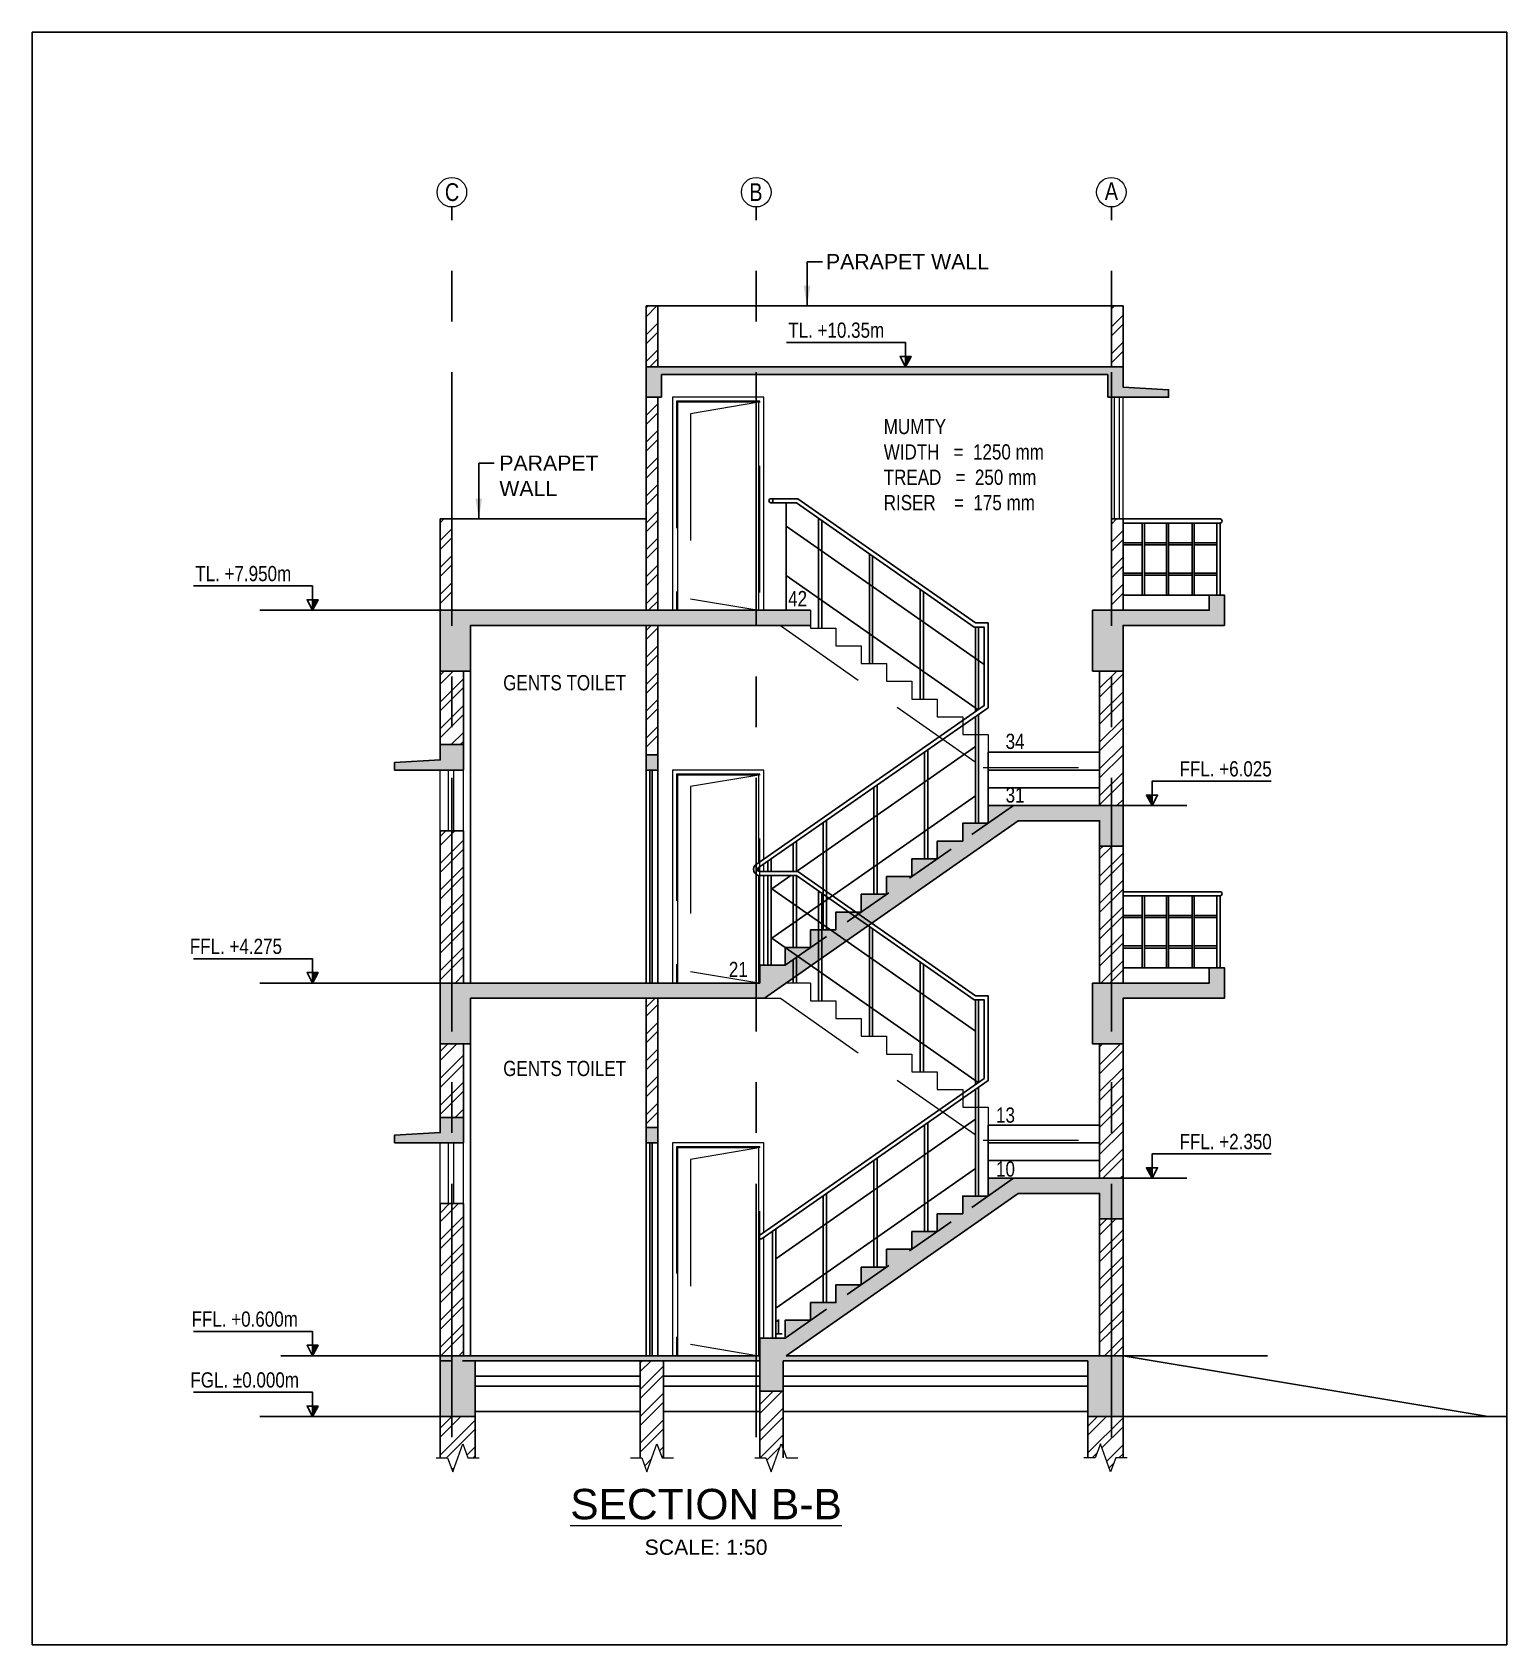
# Model space of a CAD drawing. Header units: millimetres. Extents: x 2923 to 3086, y 1840 to 1916.
# Drawn here: x 3071.89 to 3086.42, y 1876.15 to 1892.04 of the extents above; entities that cross this region are included whole.
import ezdxf

# ---------------------------------------------------------------- set-up
doc = ezdxf.new("R2010")
doc.units = ezdxf.units.MM
for name, pattern in [('CENTERX2', [4, 2.5, -0.5, 0.5, -0.5]), ('HIDDEN2', [0.1875, 0.125, -0.0625]), ('HIDDENX2', [0.75, 0.5, -0.25])]:
    doc.linetypes.add(name, pattern=pattern)
for name, color, linetype in [('DIM_100', 7, 'Continuous'), ('DIM_50', 7, 'Continuous'), ('GRID', 8, 'CENTERX2'), ('HATCH', 8, 'Continuous'), ('PDF_Geometry', 7, 'Continuous'), ('RAILING', 8, 'Continuous'), ('STAIR', 6, 'Continuous'), ('WALL', 1, 'Continuous')]:
    doc.layers.add(name, color=color, linetype=linetype)
for name, color, linetype, lineweight in [('DOOR', 8, 'Continuous', 13), ('Text', 7, 'Continuous', 13), ('WINDOW', 8, 'Continuous', 13)]:
    doc.layers.add(name, color=color, linetype=linetype, lineweight=lineweight)
doc.styles.add('LII-GTEXT', font='arial.ttf', dxfattribs={"width": 0.8})
doc.styles.get("Standard").update_dxf_attribs({"font": 'arial.ttf'})
doc.dimstyles.new('DIM_100', dxfattribs={"dimtxt": 0.25, "dimasz": 0.2, "dimexe": 0.125, "dimexo": 0.125, "dimgap": 0.125, "dimtad": 1, "dimdec": 0, "dimlfac": 1000, "dimzin": 0, "dimdsep": 46, "dimtxsty": 'LII-GTEXT', "dimcen": 1, "dimclrd": 256, "dimclre": 256, "dimclrt": 256, "dimadec": 0, "dimazin": 0, "dimtfac": 1, "dimtdec": 0, "dimtofl": 0, "dimtmove": 0, "dimatfit": 3, "dimfxl": 1, "dimtfill": 1, "dimtolj": 1, "dimtzin": 0, "dimlwd": -1, "dimlwe": -1, "dimarcsym": 0})
pattern_1 = [(45, (2997.81983, 2044.94288), (-0.13258252, 0.13258252), []), (45, (2997.90822, 2044.94288), (-0.13258252, 0.13258252), [])]

# ---------------------------------------------------------------- blocks, each defined once
blk = doc.blocks.new('A$C02ba1a73')
at = {"layer": 'DIM_100'}
h = blk.add_hatch(color=256, dxfattribs=at)
h.dxf.hatch_style = 1
h.paths.add_polyline_path([(0.111, 0.206), (0.037, 0.206), (0, 0.198), (0, 0)])
h.paths.add_polyline_path([(0.037, 0.206), (0, 0.206), (0, 0.198)], flags=17)
for points in [[(0, 0), (0, 0.48), (-2.344, 0.48)], [(0, 0), (-0.107, 0.206), (0.111, 0.206), (0, 0)]]:
    blk.add_lwpolyline(points, dxfattribs=at)

msp = doc.modelspace()

# ---------------------------------------------------------------- hatches: boundary and pattern name
at = {"layer": 'HATCH'}
h = msp.add_hatch(dxfattribs=at)
h.set_pattern_fill('ANSI32', color=256, scale=0.5)
h.set_pattern_definition(pattern_1)
h.paths.add_polyline_path([(3078.0513, 1889.346), (3077.9363, 1889.346), (3077.9363, 1888.746), (3078.0513, 1888.746)])
h.paths.add_polyline_path([(3082.6363, 1889.346), (3082.5213, 1889.346), (3082.5213, 1888.746), (3082.6363, 1888.746)])
h = msp.add_hatch(color=256, dxfattribs=at)
h.dxf.hatch_style = 1
h.paths.add_polyline_path([(3077.9363, 1888.746), (3077.9363, 1888.446), (3078.0863, 1888.446), (3078.0863, 1888.671), (3082.4863, 1888.671), (3082.4863, 1888.446), (3083.0862, 1888.446), (3083.0862, 1888.521), (3082.6363, 1888.546), (3082.6363, 1888.746)])
h.paths.add_polyline_path([(3075.9063, 1886.346), (3075.9063, 1885.746), (3076.2063, 1885.746), (3076.2063, 1886.196), (3079.5563, 1886.196), (3079.5563, 1886.346)])
h.paths.add_polyline_path([(3082.3363, 1885.746), (3082.6363, 1885.746), (3082.6363, 1886.196), (3083.6363, 1886.196), (3083.6363, 1886.496), (3083.4863, 1886.496), (3083.4863, 1886.346), (3082.3363, 1886.346)])
h.paths.add_polyline_path([(3082.4063, 1884.271), (3082.4063, 1884.021), (3082.6363, 1884.021), (3082.6363, 1884.421), (3081.5563, 1884.421), (3080.0295, 1883.3523), (3080.1603, 1883.2607), (3081.6036, 1884.271)])
h.paths.add_polyline_path([(3081.3063, 1884.421), (3081.3063, 1884.246), (3081.5563, 1884.421)], flags=17)
h.paths.add_polyline_path([(3081.0563, 1884.246), (3081.0563, 1884.071), (3081.3063, 1884.246)], flags=17)
h.paths.add_polyline_path([(3080.8063, 1884.071), (3080.8063, 1883.896), (3081.0563, 1884.071)], flags=17)
h.paths.add_polyline_path([(3080.5563, 1883.896), (3080.5563, 1883.721), (3080.8063, 1883.896)], flags=17)
h.paths.add_polyline_path([(3080.3063, 1883.721), (3080.3063, 1883.546), (3080.5563, 1883.721)], flags=17)
h.paths.add_polyline_path([(3080.3063, 1883.546), (3080.0563, 1883.546), (3080.0563, 1883.371)], flags=17)
h.paths.add_polyline_path([(3080.1254, 1883.2363), (3080.1603, 1883.2607), (3080.0295, 1883.3523), (3079.9946, 1883.3279)])
h.paths.add_polyline_path([(3080.0027, 1883.371), (3080.0295, 1883.3523), (3080.0563, 1883.371)])
h.paths.add_polyline_path([(3080.0295, 1883.3523), (3080.0027, 1883.371), (3079.933, 1883.371), (3079.9946, 1883.3279)])
h.paths.add_polyline_path([(3079.8063, 1883.371), (3079.8063, 1883.196), (3079.9946, 1883.3279), (3079.933, 1883.371)])
h.paths.add_polyline_path([(3080.1254, 1883.2363), (3079.9946, 1883.3279), (3079.779, 1883.177), (3079.9098, 1883.0854)])
h.paths.add_polyline_path([(3079.7518, 1883.196), (3079.779, 1883.177), (3079.8063, 1883.196)])
h.paths.add_polyline_path([(3079.779, 1883.177), (3079.7518, 1883.196), (3079.6687, 1883.196), (3079.6687, 1883.0997)])
h.paths.add_polyline_path([(3079.6687, 1883.196), (3079.6367, 1883.196), (3079.6367, 1883.0773), (3079.6687, 1883.0997)])
h.paths.add_polyline_path([(3079.6367, 1883.196), (3079.5563, 1883.196), (3079.5563, 1883.021), (3079.6367, 1883.0773)])
h.paths.add_polyline_path([(3079.4308, 1882.9332), (3079.5616, 1882.8416), (3079.6367, 1882.8942), (3079.6367, 1883.0773)])
h.paths.add_polyline_path([(3079.6687, 1883.0997), (3079.6687, 1882.9166), (3079.9098, 1883.0854), (3079.779, 1883.177)])
h.paths.add_polyline_path([(3079.6367, 1882.8942), (3079.6687, 1882.9166), (3079.6687, 1883.0997), (3079.6367, 1883.0773)])
h.paths.add_polyline_path([(3079.3063, 1883.021), (3079.3063, 1883.0203), (3079.4308, 1882.9332), (3079.5563, 1883.021)])
h.paths.add_polyline_path([(3079.3063, 1883.0203), (3079.3063, 1882.846), (3079.4308, 1882.9332)])
h.paths.add_polyline_path([(3079.4187, 1882.9247), (3079.3867, 1882.9023), (3079.3867, 1882.7192), (3079.4187, 1882.7416)])
h.paths.add_polyline_path([(3079.4308, 1882.9332), (3079.4187, 1882.9247), (3079.4187, 1882.7416), (3079.5616, 1882.8416)])
h.paths.add_polyline_path([(3079.3063, 1882.846), (3079.0563, 1882.846), (3079.0563, 1882.671), (3075.9063, 1882.671), (3075.9063, 1882.071), (3076.2063, 1882.071), (3076.2063, 1882.521), (3079.1036, 1882.521), (3079.3867, 1882.7192), (3079.3867, 1882.9023)])
h.paths.add_polyline_path([(3075.9062, 1884.871), (3075.4563, 1884.846), (3075.4563, 1884.771), (3076.1363, 1884.771), (3076.1363, 1885.021), (3075.9063, 1885.021)])
h.paths.add_polyline_path([(3078.0513, 1884.921), (3077.9363, 1884.921), (3077.9363, 1884.771), (3078.0513, 1884.771)])
h.paths.add_polyline_path([(3082.3363, 1882.671), (3082.3363, 1882.071), (3082.6363, 1882.071), (3082.6363, 1882.521), (3083.6363, 1882.521), (3083.6363, 1882.821), (3083.4863, 1882.821), (3083.4863, 1882.671)])
h.paths.add_polyline_path([(3076.1363, 1881.346), (3075.9063, 1881.346), (3075.9062, 1881.196), (3075.4563, 1881.171), (3075.4563, 1881.096), (3076.1363, 1881.096)])
h.paths.add_polyline_path([(3078.0513, 1881.246), (3077.9363, 1881.246), (3077.9363, 1881.096), (3078.0513, 1881.096)])
h.paths.add_polyline_path([(3082.4063, 1880.346), (3082.6363, 1880.346), (3082.6363, 1880.746), (3081.5563, 1880.746), (3079.3063, 1879.171), (3079.0563, 1879.171), (3079.0563, 1878.996), (3079.0563, 1878.646), (3079.2863, 1878.646), (3079.2863, 1878.946), (3082.2913, 1878.946), (3082.2913, 1878.396), (3082.6363, 1878.396), (3082.6363, 1878.946), (3082.6363, 1878.996), (3082.4063, 1878.996), (3079.3179, 1878.996), (3081.6036, 1880.596), (3082.4063, 1880.596)])
h.paths.add_polyline_path([(3079.0563, 1878.946), (3079.0563, 1878.996), (3075.9063, 1878.996), (3075.9063, 1878.946), (3076.2513, 1878.946)])
h.paths.add_polyline_path([(3075.9063, 1878.396), (3076.2513, 1878.396), (3076.2513, 1878.946), (3075.9063, 1878.946)])
h = msp.add_hatch(dxfattribs=at)
h.set_pattern_fill('ANSI32', color=256, scale=0.5)
h.set_pattern_definition(pattern_1)
h.paths.add_polyline_path([(3076.0213, 1887.246), (3075.9063, 1887.246), (3075.9063, 1886.346), (3076.0213, 1886.346)])
h.paths.add_polyline_path([(3078.0513, 1888.446), (3077.9363, 1888.446), (3077.9363, 1886.346), (3078.0513, 1886.346)])
h.paths.add_polyline_path([(3082.6363, 1887.246), (3082.5213, 1887.246), (3082.5213, 1886.346), (3082.6363, 1886.346)])
h.paths.add_polyline_path([(3082.6363, 1885.746), (3082.4063, 1885.746), (3082.4063, 1884.421), (3082.6363, 1884.421)])
h.paths.add_polyline_path([(3078.0513, 1886.196), (3077.9363, 1886.196), (3077.9363, 1884.921), (3078.0513, 1884.921)])
h.paths.add_polyline_path([(3076.1363, 1885.746), (3075.9063, 1885.746), (3075.9063, 1885.021), (3076.1363, 1885.021)])
h.paths.add_polyline_path([(3076.1363, 1884.171), (3075.9063, 1884.171), (3075.9063, 1882.671), (3076.1363, 1882.671)])
h.paths.add_polyline_path([(3078.0513, 1882.521), (3077.9363, 1882.521), (3077.9363, 1881.246), (3078.0513, 1881.246)])
h.paths.add_polyline_path([(3076.1363, 1882.071), (3075.9063, 1882.071), (3075.9063, 1881.346), (3076.1363, 1881.346)])
h.paths.add_polyline_path([(3082.6363, 1884.021), (3082.4063, 1884.021), (3082.4063, 1882.671), (3082.6363, 1882.671)])
h.paths.add_polyline_path([(3082.6363, 1882.071), (3082.4063, 1882.071), (3082.4063, 1880.746), (3082.6363, 1880.746)])
h.paths.add_polyline_path([(3082.6363, 1880.346), (3082.4063, 1880.346), (3082.4063, 1878.996), (3082.6363, 1878.996)])
h.paths.add_polyline_path([(3082.6363, 1878.396), (3082.2913, 1878.396), (3082.2913, 1877.9894), (3082.3631, 1877.9894), (3082.4145, 1878.1265), (3082.5131, 1877.8523), (3082.5645, 1877.9894), (3082.6363, 1877.9894)])
h.paths.add_polyline_path([(3079.2863, 1878.646), (3079.0563, 1878.646), (3079.0563, 1877.9894), (3079.1176, 1877.9894), (3079.169, 1877.8523), (3079.2676, 1878.1265), (3079.2863, 1878.0766)])
h.paths.add_polyline_path([(3078.1088, 1878.946), (3077.8788, 1878.946), (3077.8788, 1877.9894), (3077.8931, 1877.9894), (3077.9445, 1877.8523), (3078.0431, 1878.1265), (3078.0945, 1877.9894), (3078.1088, 1877.9894)])
h.paths.add_polyline_path([(3076.2513, 1878.396), (3075.9063, 1878.396), (3075.9063, 1877.9894), (3075.9781, 1877.9894), (3076.0295, 1877.8523), (3076.1281, 1878.1265), (3076.1795, 1877.9894), (3076.2513, 1877.9894)])
h.paths.add_polyline_path([(3076.1363, 1880.496), (3075.9063, 1880.496), (3075.9063, 1878.996), (3076.1363, 1878.996)])
h = msp.add_hatch(color=256, dxfattribs=at)
h.dxf.hatch_style = 1
h.paths.add_polyline_path([(3079.5563, 1879.346), (3079.3063, 1879.346), (3079.3063, 1879.171)])
h.paths.add_polyline_path([(3079.8063, 1879.521), (3079.5563, 1879.521), (3079.5563, 1879.346)])
h.paths.add_polyline_path([(3080.0563, 1879.696), (3079.8063, 1879.696), (3079.8063, 1879.521)])
h.paths.add_polyline_path([(3080.3063, 1879.871), (3080.0563, 1879.871), (3080.0563, 1879.696)])
h.paths.add_polyline_path([(3080.5563, 1880.046), (3080.3063, 1880.046), (3080.3063, 1879.871)])
h.paths.add_polyline_path([(3080.8063, 1880.221), (3080.5563, 1880.221), (3080.5563, 1880.046)])
h.paths.add_polyline_path([(3081.0563, 1880.396), (3080.8063, 1880.396), (3080.8063, 1880.221)])
h.paths.add_polyline_path([(3081.3063, 1880.571), (3081.0563, 1880.571), (3081.0563, 1880.396)])
h.paths.add_polyline_path([(3081.5563, 1880.746), (3081.3063, 1880.746), (3081.3063, 1880.571)])

# ---------------------------------------------------------------- linework, layer by layer
at = {"layer": 'Defpoints'}
msp.add_lwpolyline([(3086.4185, 1892.0449), (3071.8858, 1892.0449), (3071.8858, 1876.1468), (3086.4185, 1876.1468)], close=True, dxfattribs=at)
at = {"layer": 'DIM_100'}
for p, q in [((3075.9063, 1886.346), (3074.13, 1886.346)), ((3076.2063, 1882.671), (3076.2063, 1885.746)), ((3082.6363, 1884.421), (3083.2649, 1884.421)), ((3075.9063, 1882.671), (3074.13, 1882.671)), ((3076.2063, 1878.996), (3076.2063, 1882.071)), ((3082.6363, 1880.746), (3083.2649, 1880.746)), ((3076.2513, 1878.796), (3077.8788, 1878.796)), ((3076.2513, 1878.696), (3077.8788, 1878.696)), ((3078.1088, 1878.796), (3079.0563, 1878.796)), ((3078.1088, 1878.696), (3079.0563, 1878.696)), ((3079.2863, 1878.796), (3082.2913, 1878.796)), ((3079.2863, 1878.696), (3082.2913, 1878.696)), ((3075.9063, 1878.396), (3074.13, 1878.396)), ((3076.2513, 1878.446), (3077.8788, 1878.446)), ((3078.1088, 1878.446), (3079.0563, 1878.446)), ((3079.2863, 1878.446), (3082.2913, 1878.446))]:
    msp.add_line(p, q, dxfattribs=at)
at = {"layer": 'DIM_50'}
msp.add_line((3076.0213, 1887.246), (3077.9363, 1887.246), dxfattribs=at)
at = {"layer": 'DOOR', "color": 0}
for points in [[(3079.0963, 1886.346), (3079.0963, 1888.4462), (3078.1963, 1888.4462), (3078.1963, 1886.3462)], [(3079.0463, 1886.3462), (3079.0463, 1888.3962), (3078.2463, 1888.3962), (3078.2463, 1886.3462)], [(3079.0963, 1883.894), (3079.0963, 1884.7712), (3078.1963, 1884.7712), (3078.1963, 1882.6712)], [(3079.0463, 1883.8591), (3079.0463, 1884.7212), (3078.2463, 1884.7212), (3078.2463, 1882.6712)], [(3079.0463, 1883.771), (3079.0463, 1883.8104)], [(3079.0963, 1883.771), (3079.0963, 1883.8452)], [(3079.0463, 1882.6712), (3079.0463, 1883.7315)], [(3079.0963, 1882.846), (3079.0963, 1883.731)], [(3079.0963, 1880.2115), (3079.0963, 1881.0962), (3078.1963, 1881.0962), (3078.1963, 1878.9962)], [(3079.0463, 1878.9962), (3079.0463, 1881.0462), (3078.2463, 1881.0462), (3078.2463, 1878.9962)], [(3079.0963, 1879.171), (3079.0963, 1880.1627)]]:
    msp.add_lwpolyline(points, dxfattribs=at)
at = {"layer": 'DOOR', "linetype": 'HIDDEN2', "ltscale": 10}
for points in [[(3079.0563, 1886.521), (3079.0563, 1888.4062), (3078.2363, 1888.4062), (3078.2363, 1886.3462)], [(3079.0463, 1888.3962), (3078.373, 1888.2823), (3078.373, 1886.4601), (3079.0463, 1886.3462)], [(3079.0563, 1882.846), (3079.0563, 1884.7312), (3078.2363, 1884.7312), (3078.2363, 1882.6712)], [(3079.0463, 1884.7212), (3078.373, 1884.6073), (3078.373, 1882.7851), (3079.0463, 1882.6712)], [(3079.0563, 1879.171), (3079.0563, 1881.0562), (3078.2363, 1881.0562), (3078.2363, 1878.9962)], [(3079.0463, 1881.0462), (3078.373, 1880.9323), (3078.373, 1879.1101), (3079.0463, 1878.9962)]]:
    msp.add_lwpolyline(points, dxfattribs=at)
at = {"layer": 'GRID'}
for points in [[(3076.0213, 1878.1927), (3076.0213, 1890.322)], [(3079.0213, 1878.1927), (3079.0213, 1890.322)], [(3082.5213, 1878.1927), (3082.5213, 1890.322)]]:
    msp.add_lwpolyline(points, dxfattribs=at)
at = {"layer": 'PDF_Geometry', "lineweight": 9}
for points in [[(3075.8667, 1877.9894), (3075.9781, 1877.9894), (3076.0295, 1877.8523), (3076.1281, 1878.1265), (3076.1795, 1877.9894), (3076.2909, 1877.9894)], [(3077.7817, 1877.9894), (3077.8931, 1877.9894), (3077.9445, 1877.8523), (3078.0431, 1878.1265), (3078.0945, 1877.9894), (3078.2059, 1877.9894)], [(3079.0062, 1877.9894), (3079.1176, 1877.9894), (3079.169, 1877.8523), (3079.2676, 1878.1265), (3079.319, 1877.9894), (3079.4304, 1877.9894)], [(3082.6759, 1877.9894), (3082.5645, 1877.9894), (3082.5131, 1877.8523), (3082.4145, 1878.1265), (3082.3631, 1877.9894), (3082.2517, 1877.9894)]]:
    msp.add_lwpolyline(points, dxfattribs=at)
at = {"layer": 'RAILING'}
for p, q in [((3079.3175, 1886.346), (3079.3175, 1887.406)), ((3081.2663, 1885.8109), (3079.3175, 1887.1751)), ((3079.6367, 1886.171), (3079.6367, 1887.2446)), ((3079.6687, 1886.171), (3079.6687, 1887.2222)), ((3083.5933, 1887.246), (3082.6363, 1887.246)), ((3083.5933, 1887.206), (3082.6363, 1887.206)), ((3082.8267, 1887.206), (3082.8267, 1886.496)), ((3082.8467, 1887.206), (3082.8467, 1886.496)), ((3083.0645, 1887.206), (3083.0645, 1886.496)), ((3083.0845, 1887.206), (3083.0845, 1886.496)), ((3083.3193, 1887.206), (3083.3193, 1886.496)), ((3083.3393, 1887.206), (3083.3393, 1886.496)), ((3083.5613, 1886.496), (3083.5613, 1887.206)), ((3083.5933, 1886.496), (3083.5933, 1887.206)), ((3082.8267, 1887.011), (3082.6363, 1887.011)), ((3082.8267, 1886.991), (3082.6363, 1886.991)), ((3083.0645, 1887.011), (3082.8467, 1887.011)), ((3083.0645, 1886.991), (3082.8467, 1886.991)), ((3083.3193, 1887.011), (3083.0845, 1887.011)), ((3083.3193, 1886.991), (3083.0845, 1886.991)), ((3083.5613, 1887.011), (3083.3393, 1887.011)), ((3083.5613, 1886.991), (3083.3393, 1886.991)), ((3080.1367, 1885.821), (3080.1367, 1886.8946)), ((3080.1687, 1885.821), (3080.1687, 1886.8722)), ((3081.2076, 1885.3644), (3079.3175, 1886.6875)), ((3082.8267, 1886.711), (3082.6363, 1886.711)), ((3082.8267, 1886.691), (3082.6363, 1886.691)), ((3083.0645, 1886.711), (3082.8467, 1886.711)), ((3083.0645, 1886.691), (3082.8467, 1886.691)), ((3083.3193, 1886.711), (3083.0845, 1886.711)), ((3083.3193, 1886.691), (3083.0845, 1886.691)), ((3083.5613, 1886.711), (3083.3393, 1886.711)), ((3083.5613, 1886.691), (3083.3393, 1886.691)), ((3080.6367, 1885.471), (3080.6367, 1886.5446)), ((3080.6687, 1885.471), (3080.6687, 1886.5222)), ((3083.4863, 1886.496), (3082.6363, 1886.496)), ((3081.1813, 1885.346), (3081.1813, 1886.181)), ((3081.2133, 1885.3684), (3081.2133, 1886.181)), ((3081.1813, 1884.246), (3081.1813, 1885.2972)), ((3081.2133, 1884.246), (3081.2133, 1885.3196)), ((3079.4196, 1883.771), (3081.1813, 1885.0042)), ((3080.6813, 1883.896), (3080.6813, 1884.9472)), ((3080.7133, 1883.896), (3080.7133, 1884.9696)), ((3077.9363, 1884.771, -0.02), (3077.9363, 1882.671, -0.02)), ((3077.9738, 1884.771, -0.02), (3077.9738, 1882.671, -0.02)), ((3077.9949, 1884.771, -0.02), (3077.9949, 1882.671, -0.02)), ((3078.0513, 1884.771, -0.02), (3078.0513, 1882.671, -0.02)), ((3080.1813, 1883.546), (3080.1813, 1884.5972)), ((3080.2133, 1883.546), (3080.2133, 1884.6196)), ((3079.175, 1883.1122), (3081.1813, 1884.5166)), ((3079.6813, 1883.196), (3079.6813, 1884.2472)), ((3079.7133, 1883.196), (3079.7133, 1884.2696)), ((3079.3867, 1884.0475), (3079.3867, 1883.771)), ((3079.4187, 1884.0698), (3079.4187, 1883.771)), ((3079.1367, 1883.771), (3079.1367, 1883.8734)), ((3079.1687, 1883.771), (3079.1687, 1883.8956)), ((3079.1367, 1882.846), (3079.1367, 1883.731)), ((3079.1687, 1882.846), (3079.1687, 1883.731)), ((3079.175, 1883.5998), (3079.3625, 1883.731)), ((3079.3867, 1883.021), (3079.3867, 1883.731)), ((3079.4187, 1883.021), (3079.4187, 1883.731)), ((3081.1813, 1882.1954), (3079.175, 1883.5998)), ((3079.6367, 1882.496), (3079.6367, 1883.5696)), ((3079.6687, 1882.496), (3079.6687, 1883.5472)), ((3083.5933, 1883.571), (3082.6363, 1883.571)), ((3083.5933, 1883.531), (3082.6363, 1883.531)), ((3082.8267, 1883.531), (3082.8267, 1882.821)), ((3082.8467, 1883.531), (3082.8467, 1882.821)), ((3083.0645, 1883.531), (3083.0645, 1882.821)), ((3083.0845, 1883.531), (3083.0845, 1882.821)), ((3083.3193, 1883.531), (3083.3193, 1882.821)), ((3083.3393, 1883.531), (3083.3393, 1882.821)), ((3083.5613, 1882.821), (3083.5613, 1883.531)), ((3083.5933, 1882.821), (3083.5933, 1883.531)), ((3082.8267, 1883.336), (3082.6363, 1883.336)), ((3082.8267, 1883.316), (3082.6363, 1883.316)), ((3083.0645, 1883.336), (3082.8467, 1883.336)), ((3083.0645, 1883.316), (3082.8467, 1883.316)), ((3083.3193, 1883.336), (3083.0845, 1883.336)), ((3083.3193, 1883.316), (3083.0845, 1883.316)), ((3083.5613, 1883.336), (3083.3393, 1883.336)), ((3083.5613, 1883.316), (3083.3393, 1883.316)), ((3080.1367, 1882.146), (3080.1367, 1883.2196)), ((3080.1687, 1882.146), (3080.1687, 1883.1972)), ((3081.2076, 1881.6894), (3079.175, 1883.1122)), ((3082.8267, 1883.036), (3082.6363, 1883.036)), ((3082.8267, 1883.016), (3082.6363, 1883.016)), ((3083.0645, 1883.036), (3082.8467, 1883.036)), ((3083.0645, 1883.016), (3082.8467, 1883.016)), ((3083.3193, 1883.036), (3083.0845, 1883.036)), ((3083.3193, 1883.016), (3083.0845, 1883.016)), ((3083.5613, 1883.036), (3083.3393, 1883.036)), ((3083.5613, 1883.016), (3083.3393, 1883.016)), ((3079.3867, 1882.671), (3079.3867, 1882.9023)), ((3079.4187, 1882.671), (3079.4187, 1882.9247)), ((3080.6367, 1881.796), (3080.6367, 1882.8696)), ((3080.6687, 1881.796), (3080.6687, 1882.8472)), ((3083.4863, 1882.821), (3082.6363, 1882.821)), ((3081.1813, 1881.671), (3081.1813, 1882.506)), ((3081.2133, 1881.6934), (3081.2133, 1882.506)), ((3081.1813, 1880.571), (3081.1813, 1881.6222)), ((3081.2133, 1880.571), (3081.2133, 1881.6446)), ((3079.2133, 1879.9516), (3081.1813, 1881.3292)), ((3080.6813, 1880.221), (3080.6813, 1881.2722)), ((3080.7133, 1880.221), (3080.7133, 1881.2946)), ((3077.9363, 1881.096), (3077.9363, 1878.996)), ((3077.9738, 1881.096), (3077.9738, 1878.996)), ((3077.9949, 1881.096), (3077.9949, 1878.996)), ((3078.0513, 1881.096), (3078.0513, 1878.996)), ((3080.1813, 1879.871), (3080.1813, 1880.9222)), ((3080.2133, 1879.871), (3080.2133, 1880.9446)), ((3079.2133, 1879.464), (3081.1813, 1880.8416)), ((3079.7133, 1879.521), (3079.7133, 1880.5946)), ((3079.6813, 1879.521), (3079.6813, 1880.5722)), ((3079.1813, 1879.171), (3079.1813, 1880.2222)), ((3079.2133, 1879.171), (3079.2133, 1880.2446)), ((3086.2363, 1878.396), (3082.6363, 1878.996)), ((3082.6363, 1878.396), (3086.4185, 1878.396))]:
    msp.add_line(p, q, dxfattribs=at)
msp.add_lwpolyline([(3079.1663, 1887.406), (3079.4187, 1887.406), (3081.1687, 1886.181), (3081.2663, 1886.181), (3081.2663, 1885.4055), (3079.0191, 1883.8402, 0.7332839), (3079.0535, 1883.731), (3079.4187, 1883.731), (3081.1687, 1882.506), (3081.2663, 1882.506), (3081.2663, 1881.7305), (3079.0563, 1880.1835, 1), (3079.0792, 1880.1508), (3081.3063, 1881.7097), (3081.3063, 1882.546), (3081.1813, 1882.546), (3079.4313, 1883.771), (3079.0535, 1883.771, -0.7332839), (3079.042, 1883.8074), (3081.3063, 1885.3847), (3081.3063, 1886.221), (3081.1813, 1886.221), (3079.4313, 1887.446), (3079.1663, 1887.446)], format="xyb", dxfattribs=at)
msp.add_circle((3079.1663, 1887.426), 0.02, dxfattribs=at)
for centre in [(3083.5933, 1887.226), (3083.5933, 1883.551)]:
    msp.add_arc(centre, 0.02, 270, 90, dxfattribs=at)
at = {"layer": 'STAIR'}
for p, q in [((3081.3063, 1884.421), (3081.3063, 1884.946)), ((3082.4063, 1884.946), (3081.3063, 1884.946)), ((3082.4063, 1884.771), (3081.3063, 1884.771)), ((3082.4063, 1884.596), (3081.3063, 1884.596)), ((3081.3063, 1880.746), (3081.3063, 1881.271)), ((3082.4063, 1881.271), (3081.3063, 1881.271)), ((3082.4063, 1881.096), (3081.3063, 1881.096)), ((3082.4063, 1880.921), (3081.3063, 1880.921))]:
    msp.add_line(p, q, dxfattribs=at)
at = {"layer": 'STAIR', "linetype": 'HIDDEN2', "lineweight": 13, "ltscale": 7.5}
for points in [[(3079.5563, 1886.346), (3079.5563, 1886.171), (3079.8063, 1886.171), (3079.8063, 1885.996), (3080.0563, 1885.996), (3080.0563, 1885.821), (3080.3063, 1885.821), (3080.3063, 1885.646), (3080.5563, 1885.646), (3080.5563, 1885.471), (3080.8063, 1885.471), (3080.8063, 1885.296), (3081.0563, 1885.296), (3081.0563, 1885.121), (3081.3063, 1885.121), (3081.3063, 1884.946)], [(3079.259, 1886.196), (3081.259, 1884.796), (3082.4063, 1884.796)], [(3079.5563, 1882.671), (3079.5563, 1882.496), (3079.8063, 1882.496), (3079.8063, 1882.321), (3080.0563, 1882.321), (3080.0563, 1882.146), (3080.3063, 1882.146), (3080.3063, 1881.971), (3080.5563, 1881.971), (3080.5563, 1881.796), (3080.8063, 1881.796), (3080.8063, 1881.621), (3081.0563, 1881.621), (3081.0563, 1881.446), (3081.3063, 1881.446), (3081.3063, 1881.271)], [(3079.259, 1882.521), (3081.259, 1881.121), (3082.4063, 1881.121)]]:
    msp.add_lwpolyline(points, dxfattribs=at)
at = {"layer": 'STAIR', "color": 1}
for points in [[(3079.0563, 1882.671), (3079.0563, 1882.846), (3079.3063, 1882.846), (3079.3063, 1883.021), (3079.5563, 1883.021), (3079.5563, 1883.196), (3079.8063, 1883.196), (3079.8063, 1883.371), (3080.0563, 1883.371), (3080.0563, 1883.546), (3080.3063, 1883.546), (3080.3063, 1883.721), (3080.5563, 1883.721), (3080.5563, 1883.896), (3080.8063, 1883.896), (3080.8063, 1884.071), (3081.0563, 1884.071), (3081.0563, 1884.246), (3081.3063, 1884.246), (3081.3063, 1884.421), (3082.6363, 1884.421), (3082.6363, 1884.021), (3082.4063, 1884.021), (3082.4063, 1884.271), (3081.6036, 1884.271), (3079.1036, 1882.521)], [(3079.0563, 1878.996), (3079.0563, 1879.171), (3079.3063, 1879.171), (3079.3063, 1879.346), (3079.5563, 1879.346), (3079.5563, 1879.521), (3079.8063, 1879.521), (3079.8063, 1879.696), (3080.0563, 1879.696), (3080.0563, 1879.871), (3080.3063, 1879.871), (3080.3063, 1880.046), (3080.5563, 1880.046), (3080.5563, 1880.221), (3080.8063, 1880.221), (3080.8063, 1880.396), (3081.0563, 1880.396), (3081.0563, 1880.571), (3081.3063, 1880.571), (3081.3063, 1880.746), (3082.6363, 1880.746), (3082.6363, 1880.346), (3082.4063, 1880.346), (3082.4063, 1880.596), (3081.6036, 1880.596), (3079.3179, 1878.996)], [(3079.2863, 1878.946), (3079.2863, 1877.9894)]]:
    msp.add_lwpolyline(points, dxfattribs=at)
at = {"layer": 'STAIR', "lineweight": 13}
for points in [[(3079.5563, 1882.671), (3079.3179, 1882.671)], [(3079.1036, 1882.521), (3079.259, 1882.521)]]:
    msp.add_lwpolyline(points, dxfattribs=at)
at = {"layer": 'Text'}
for centre in [(3076.0213, 1890.4679), (3079.0213, 1890.4679), (3082.5213, 1890.4679)]:
    msp.add_circle(centre, 0.1458, dxfattribs=at)
at = {"layer": 'WALL'}
for p, q in [((3077.9363, 1888.746), (3077.9363, 1889.346)), ((3077.9363, 1889.346), (3082.6363, 1889.346)), ((3078.0513, 1888.746), (3078.0513, 1889.346)), ((3082.5213, 1888.746), (3082.5213, 1889.346)), ((3082.5213, 1888.746), (3082.5213, 1889.346)), ((3082.6363, 1888.746), (3082.6363, 1889.346)), ((3077.9363, 1886.346), (3077.9363, 1888.746)), ((3077.9363, 1888.746), (3082.6363, 1888.746)), ((3078.0863, 1888.446), (3078.0863, 1888.671)), ((3078.0863, 1888.671), (3082.4863, 1888.671)), ((3082.4863, 1888.446), (3082.4863, 1888.671)), ((3077.9363, 1888.446), (3078.0863, 1888.446)), ((3078.0513, 1886.346), (3078.0513, 1888.446)), ((3082.5213, 1886.346), (3082.5213, 1887.246)), ((3082.5213, 1887.246), (3082.6363, 1887.246)), ((3082.6363, 1886.346), (3082.6363, 1887.246)), ((3077.9363, 1884.771), (3077.9363, 1886.196)), ((3078.0513, 1884.771, -0.02), (3078.0513, 1886.196, -0.02)), ((3075.9063, 1885.746), (3075.9063, 1885.021)), ((3076.1363, 1885.021), (3076.1363, 1885.746)), ((3077.9363, 1884.921, -0.02), (3078.0513, 1884.921, -0.02)), ((3077.9363, 1884.771, -0.02), (3078.0513, 1884.771, -0.02)), ((3077.9363, 1881.096, 0.02), (3077.9363, 1882.521, 0.02)), ((3078.0513, 1881.096), (3078.0513, 1882.521)), ((3075.9063, 1882.071), (3075.9063, 1881.346)), ((3076.1363, 1881.346), (3076.1363, 1882.071)), ((3077.9363, 1881.246), (3078.0513, 1881.246)), ((3077.9363, 1881.096), (3078.0513, 1881.096)), ((3074.3359, 1878.996), (3079.0563, 1878.996)), ((3076.2513, 1878.946), (3079.0563, 1878.946)), ((3077.8788, 1878.946), (3077.8788, 1877.9894)), ((3078.1088, 1878.946), (3078.1088, 1877.9894)), ((3079.0563, 1878.996), (3079.0563, 1877.9894)), ((3079.2863, 1878.946), (3082.2913, 1878.946)), ((3079.3179, 1878.996), (3084.0597, 1878.996)), ((3079.0563, 1878.646), (3079.2863, 1878.646)), ((3075.9063, 1877.9894), (3075.9063, 1878.396)), ((3076.2513, 1877.9894), (3076.2513, 1878.396)), ((3082.2913, 1877.9894), (3082.2913, 1878.396)), ((3082.6363, 1877.9894), (3082.6363, 1878.396))]:
    msp.add_line(p, q, dxfattribs=at)
at = {"layer": 'WALL', "linetype": 'HIDDENX2'}
for p, q in [((3081.5563, 1884.421), (3079.3063, 1882.846)), ((3081.5563, 1880.746), (3079.3063, 1879.171))]:
    msp.add_line(p, q, dxfattribs=at)
at = {"layer": 'WALL', "linetype": 'HIDDEN2'}
msp.add_line((3076.2513, 1878.946), (3075.9063, 1878.946), dxfattribs=at)
at = {"layer": 'WALL'}
for points in [[(3082.6363, 1888.746), (3082.6363, 1888.546), (3083.0862, 1888.521), (3083.0862, 1888.446), (3082.4863, 1888.446)], [(3076.0213, 1886.346), (3076.0213, 1887.246), (3075.9063, 1887.246), (3075.9063, 1886.346)], [(3083.4863, 1886.496), (3083.4863, 1886.346), (3082.3363, 1886.346), (3082.3363, 1885.746), (3082.6363, 1885.746), (3082.6363, 1886.196), (3083.6363, 1886.196), (3083.6363, 1886.496), (3083.4863, 1886.496)], [(3079.5563, 1886.346), (3075.9063, 1886.346), (3075.9063, 1885.746), (3076.2063, 1885.746), (3076.2063, 1886.196), (3079.5563, 1886.196)], [(3082.4063, 1884.421), (3082.4063, 1885.746), (3082.6363, 1885.746), (3082.6363, 1884.421)], [(3075.9063, 1885.021), (3075.9062, 1884.871), (3075.4563, 1884.846), (3075.4563, 1884.771), (3076.1363, 1884.771), (3076.1363, 1885.021), (3075.9063, 1885.021)], [(3082.4063, 1884.021), (3082.4063, 1882.671), (3082.6363, 1882.671), (3082.6363, 1884.021)], [(3083.4863, 1882.821), (3083.4863, 1882.671), (3082.3363, 1882.671), (3082.3363, 1882.071), (3082.6363, 1882.071), (3082.6363, 1882.521), (3083.6363, 1882.521), (3083.6363, 1882.821), (3083.4863, 1882.821)], [(3079.0563, 1882.671), (3075.9063, 1882.671), (3075.9063, 1882.071), (3076.2063, 1882.071), (3076.2063, 1882.521), (3079.1036, 1882.521)], [(3082.4063, 1880.746), (3082.4063, 1882.071), (3082.6363, 1882.071), (3082.6363, 1880.746)], [(3075.9063, 1881.346), (3075.9062, 1881.196), (3075.4563, 1881.171), (3075.4563, 1881.096), (3076.1363, 1881.096), (3076.1363, 1881.346), (3075.9063, 1881.346)], [(3082.6363, 1880.346), (3082.6363, 1878.996), (3082.4063, 1878.996), (3082.4063, 1880.346)], [(3075.9063, 1878.996), (3075.9063, 1878.396), (3076.2513, 1878.396), (3076.2513, 1878.946)], [(3082.2913, 1878.396), (3082.2913, 1878.946)], [(3082.2913, 1878.946), (3082.2913, 1878.396), (3082.6363, 1878.396), (3082.6363, 1878.946)], [(3082.6363, 1878.996), (3082.6363, 1878.396)]]:
    msp.add_lwpolyline(points, dxfattribs=at)
for points in [[(3076.1363, 1884.171), (3075.9063, 1884.171), (3075.9063, 1882.671), (3076.1363, 1882.671)], [(3076.1363, 1880.496), (3075.9063, 1880.496), (3075.9063, 1878.996), (3076.1363, 1878.996)]]:
    msp.add_lwpolyline(points, close=True, dxfattribs=at)
at = {"layer": 'WINDOW'}
for p, q in [((3082.5213, 1887.246), (3082.5213, 1888.446)), ((3082.5522, 1887.246), (3082.5522, 1888.446)), ((3082.6022, 1887.246), (3082.6022, 1888.446)), ((3082.6363, 1887.246), (3082.6363, 1888.446)), ((3075.9063, 1884.171), (3075.9063, 1884.771)), ((3075.9894, 1884.171), (3075.9894, 1884.771)), ((3076.0394, 1884.171), (3076.0394, 1884.771)), ((3076.1363, 1884.171), (3076.1363, 1884.771)), ((3075.9063, 1880.496), (3075.9063, 1881.096)), ((3075.9894, 1880.496), (3075.9894, 1881.096)), ((3076.0394, 1880.496), (3076.0394, 1881.096)), ((3076.1363, 1880.496), (3076.1363, 1881.096))]:
    msp.add_line(p, q, dxfattribs=at)

# ---------------------------------------------------------------- block references
at = {"layer": 'DIM_100', "yscale": 0.5, "zscale": 0.5}
for p, xscale in [((3080.4927, 1888.746), 0.5), ((3074.6478, 1886.346), 0.5), ((3082.9233, 1884.421), -0.5), ((3074.6478, 1882.671), 0.5), ((3082.9233, 1880.746), -0.5), ((3074.6478, 1878.996), 0.5), ((3074.6479, 1878.3961), 0.5)]:
    msp.add_blockref('A$C02ba1a73', p, dxfattribs=dict(at, xscale=xscale))

# ---------------------------------------------------------------- texts
at = {"layer": 'Text', "width": 0.8}
for s, height, p in [('C', 0.175, (3075.9527, 1890.3812)), ('B', 0.175, (3078.9527, 1890.3812)), ('A', 0.175, (3082.4568, 1890.391)), ('42', 0.15, (3079.336, 1886.3859)), ('34', 0.15, (3081.4795, 1884.9786)), ('31', 0.15, (3081.4795, 1884.4503)), ('21', 0.15, (3078.7513, 1882.7297)), ('13', 0.15, (3081.3848, 1881.2941)), ('10', 0.15, (3081.3848, 1880.762)), ('1', 0.15, (3079.192, 1879.2047))]:
    msp.add_text(s, height=height, dxfattribs=at).set_placement(p)
at = {"layer": 'Text'}
msp.add_text('PARAPET WALL', height=0.15, dxfattribs=at).set_placement((3079.709, 1889.7088))
at = {"layer": 'Text', "attachment_point": 1}
for s, insert, char_height, width in [('\\pxqc;{\\W0.8;TL. +10.35m}', (3079.289, 1889.1828), 0.15, 1.041661), ('\\pxql;{\\W0.8;MUMTY\\PWIDTH   =  1250 mm \\PTREAD   =  250 mm\\PRISER^I  =  175 mm}', (3080.278, 1888.2325), 0.15, 1.598851), ('PARAPET WALL', (3076.4893, 1887.8719), 0.15, 0.975694), ('\\pxqc;{\\W0.8;TL. +7.950m}', (3073.4442, 1886.7828), 0.15, 1.041661), ('\\pxql;{\\W0.8;GENTS TOILET}', (3076.5275, 1885.7066), 0.15, 1.215781), ('\\pxqc;{\\W0.8;FFL. +6.025}', (3083.1995, 1884.8578), 0.15, 0.897057), ('\\pxqc;{\\W0.8;FFL. +4.275}', (3073.4442, 1883.1078), 0.15, 0.897057), ('\\pxql;{\\W0.8;GENTS TOILET}', (3076.5275, 1881.9037), 0.15, 1.215781), ('\\pxqc;{\\W0.8;FFL. +2.350}', (3083.1995, 1881.1828), 0.15, 0.897057), ('\\pxqc;{\\W0.8;FFL. +0.600m}', (3073.4442, 1879.4328), 0.15, 1.070899), ('\\pxqc;{\\W0.8;FGL. %%P0.000m}', (3073.4442, 1878.8329), 0.15, 1.070899), ('\\pxqc;{\\LSECTION B-B\\P\\H0.5x;\\lSCALE: 1:50}', (3077.1747, 1877.6836), 0.3, 2.704086)]:
    msp.add_mtext(s, dxfattribs=dict(at, insert=insert, char_height=char_height, width=width))

# ---------------------------------------------------------------- leaders
at = {"layer": 'DIM_100'}
for points in [[(3079.5221, 1889.346), (3079.5221, 1889.7828), (3079.6735, 1889.7828)], [(3076.2863, 1887.246), (3076.2863, 1887.796), (3076.4377, 1887.796)]]:
    msp.add_leader(points, dimstyle='DIM_100', dxfattribs=at)

doc.saveas('drawing.dxf')
